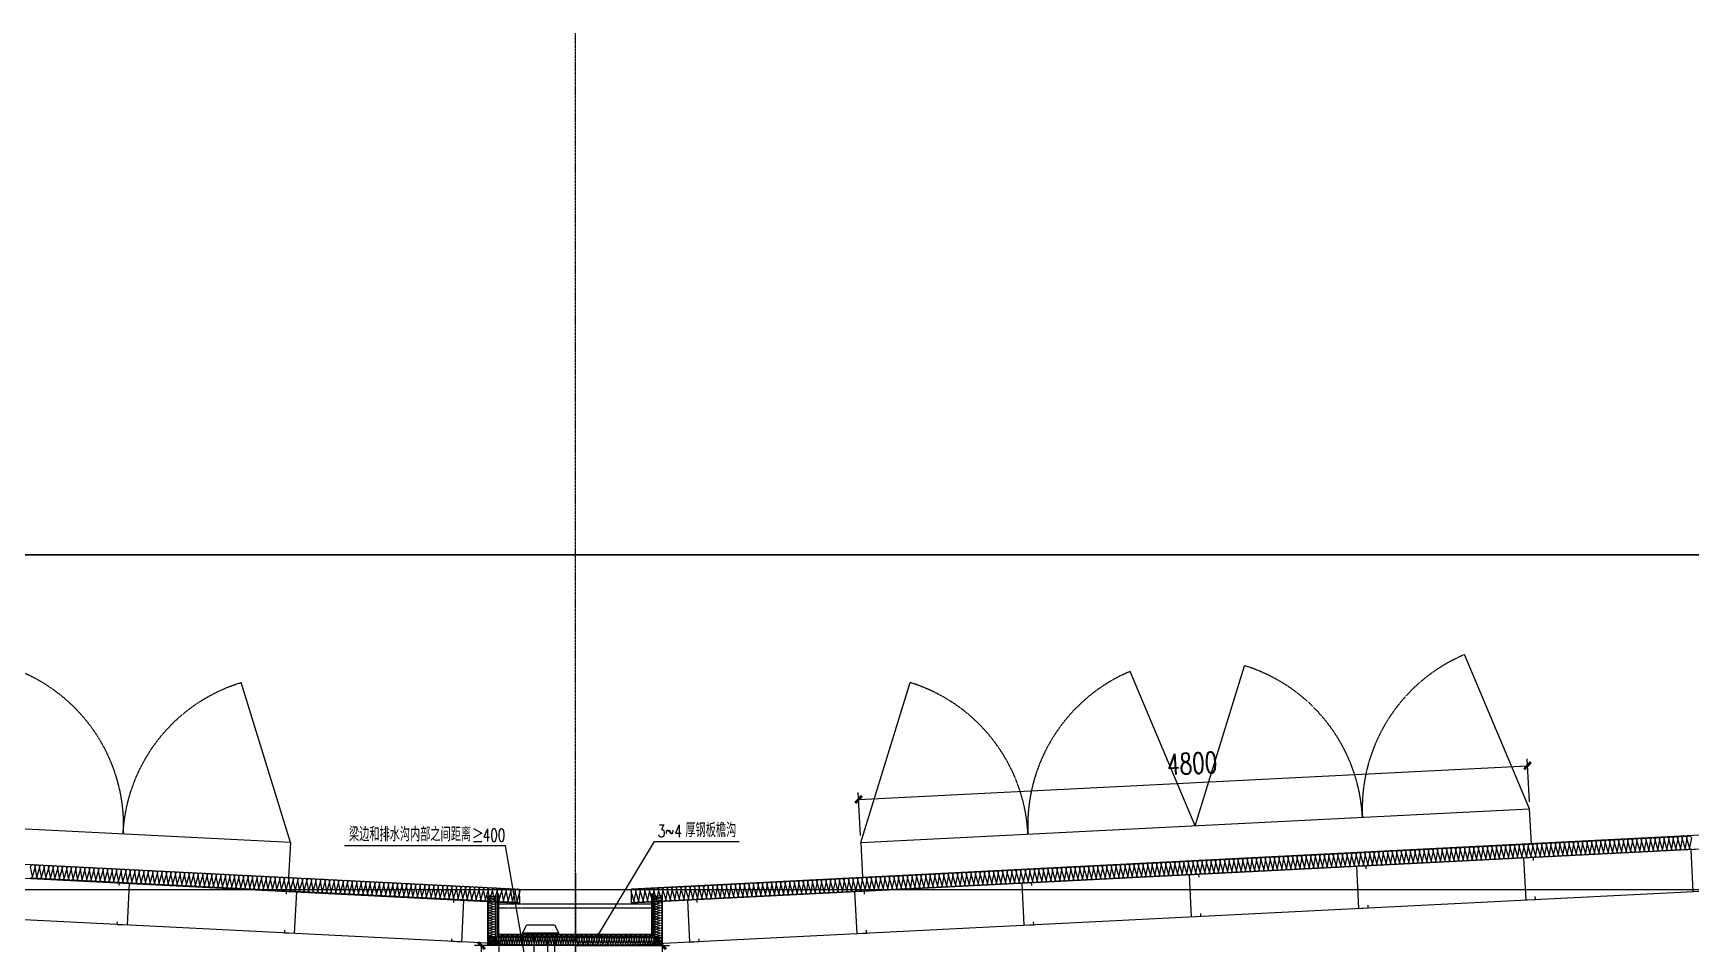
# Model space of a CAD drawing. Extents: x -1899985 to 1774885, y 556286 to 2175695.
# Drawn here: x -1706997 to -1695118, y 579970 to 586496 of the extents above; entities that cross this region are included whole.
import ezdxf

# ---------------------------------------------------------------- set-up
doc = ezdxf.new("R2010")
doc.units = 0
doc.header["$LTSCALE"] = 10
doc.header["$MEASUREMENT"] = 0
for name, pattern in [('20剖面图$0$__DASH', [0.35, 0.25, -0.1]), ('20剖面图$0$DASH', [0.35, 0.25, -0.1]), ('20剖面图$0$DOTE', [2.42, 2, -0.2, 0.02, -0.2])]:
    doc.linetypes.add(name, pattern=pattern)
doc.layers.get('Defpoints').update_dxf_attribs({"color": 210})
for name, color, linetype in [('20剖面图$0$A-AXIS-DOTE', 14, '20剖面图$0$DOTE'), ('20剖面图$0$A-AXIS-SYMB', 3, 'Continuous'), ('20剖面图$0$A-HATCH-2', 251, 'Continuous'), ('20剖面图$0$A-LIN-V', 9, 'Continuous'), ('20剖面图$0$AS-COLN', 6, 'Continuous'), ('20剖面图$0$DIM_SYMB', 3, 'Continuous'), ('20剖面图$0$PUB_TEXT', 7, 'Continuous'), ('20剖面图$0$建-尺寸', 3, 'Continuous'), ('A-LIN-V', 9, 'Continuous')]:
    doc.layers.add(name, color=color, linetype=linetype)
doc.styles.add('20剖面图$0$_TCH_DIM', font='SIMPLEX', dxfattribs={"bigfont": 'GBCBIG'})
doc.styles.add('20剖面图$0$_TCH_DIM_T3', font='SIMPLEX', dxfattribs={"width": 0.705882, "bigfont": 'GBCBIG'})
doc.styles.add('20剖面图$0$A-DIM_T3', font='SIMPLEX', dxfattribs={"width": 0.705882, "bigfont": 'GBCBIG'})
doc.dimstyles.new('20剖面图$0$_TCH_ARCH&&30', dxfattribs={"dimtxt": 89.25, "dimasz": 30, "dimexe": 30, "dimexo": 30, "dimgap": 37.875, "dimtad": 1, "dimdec": 0, "dimzin": 0, "dimdsep": 46, "dimtxsty": '20剖面图$0$_TCH_DIM_T3', "dimblk": '20剖面图$0$_ArchTick', "dimcen": 0.09, "dimclrt": 7, "dimazin": 2, "dimtfac": 1, "dimtdec": 0, "dimtix": 1, "dimtmove": 2, "dimatfit": 3, "dimfxl": 1, "dimtolj": 1, "dimtzin": 0, "dimarcsym": 0})
doc.dimstyles.new('20剖面图$0$A-DIM&&50', dxfattribs={"dimtxt": 148.75, "dimasz": 50, "dimexe": 50, "dimexo": 50, "dimgap": 63.125, "dimtad": 1, "dimdec": 0, "dimzin": 0, "dimdsep": 46, "dimtxsty": '20剖面图$0$A-DIM_T3', "dimblk": '20剖面图$0$_ArchTick', "dimcen": 0.09, "dimclrt": 7, "dimazin": 2, "dimtfac": 1, "dimtdec": 0, "dimtix": 1, "dimtmove": 2, "dimatfit": 3, "dimfxl": 1, "dimtolj": 1, "dimtzin": 0, "dimarcsym": 0})

# ---------------------------------------------------------------- blocks, each defined once
blk = doc.blocks.new('20剖面图$0$$LinePat$岩棉板')
at = {"color": 0}
for p, q in [((0, -17), (12, -67)), ((12, -67), (24, -17))]:
    blk.add_line(p, q, dxfattribs=at)
for points in [[(24, -1.5), (0, -1.5)], [(24, -84), (0, -84)]]:
    blk.add_lwpolyline(points)
for centre, start, end in [((12, -17), 0, 180), ((0, -67), 270, 0), ((24, -67), 180, 270)]:
    blk.add_arc(centre, 12, start, end, dxfattribs=at)
blk = doc.blocks.new('20剖面图$0$_ArchTick')
at = {"color": 0, "linetype": 'ByBlock', "const_width": 0.4}
blk.add_lwpolyline([(-0.5, -0.5), (0.5, 0.5)], dxfattribs=at)
blk = doc.blocks.new('*D572')
at = {"layer": '20剖面图$0$A-AXIS-SYMB', "color": 0, "lineweight": -2, "transparency": 16777216}
for p, q in [((1161224, -3405789), (1161224, -3406047)), ((1161624, -3405789), (1161624, -3406047)), ((1161224, -3406017), (1161624, -3406017))]:
    blk.add_line(p, q, dxfattribs=at)
at = {"layer": 'Defpoints', "color": 0, "transparency": 16777216}
for p in [(1161224, -3405759), (1161624, -3405759), (1161624, -3406017)]:
    blk.add_point(p, dxfattribs=at)
at = {"layer": '20剖面图$0$A-AXIS-SYMB', "color": 0, "lineweight": -2, "transparency": 16777216, "xscale": 30, "yscale": 30, "zscale": 30, "rotation": 180}
blk.add_blockref('20剖面图$0$_ArchTick', (1161224, -3406017), dxfattribs=at)
at = {"layer": '20剖面图$0$A-AXIS-SYMB', "color": 0, "lineweight": -2, "transparency": 16777216, "xscale": 30, "yscale": 30, "zscale": 30}
blk.add_blockref('20剖面图$0$_ArchTick', (1161624, -3406017), dxfattribs=at)
at = {"layer": '20剖面图$0$A-AXIS-SYMB', "color": 7, "transparency": 16777216, "insert": (1161424, -3405935), "char_height": 89.2, "attachment_point": 5, "style": '20剖面图$0$_TCH_DIM_T3'}
blk.add_mtext('\\A1;400', dxfattribs=at)
blk = doc.blocks.new('20剖面图$0$CURVEPATTERNLIB$SYSLIB$岩棉板')
at = {"color": 0}
for p, q in [((0, -17), (12, -67)), ((12, -67), (24, -17))]:
    blk.add_line(p, q, dxfattribs=at)
for centre, start, end in [((12, -17), 0, 180), ((0, -67), 270, 0), ((24, -67), 180, 270)]:
    blk.add_arc(centre, 12, start, end, dxfattribs=at)
blk = doc.blocks.new('*D553')
at = {"layer": '20剖面图$0$建-尺寸', "color": 0, "lineweight": -2, "transparency": 16777216}
for p, q in [((16150, 700), (15776, 700)), ((15826, 0), (15826, 700)), ((16150, 0), (15776, 0))]:
    blk.add_line(p, q, dxfattribs=at)
at = {"layer": 'Defpoints', "color": 0, "transparency": 16777216}
for p in [(15826, 700), (16200, 700), (16200, 0)]:
    blk.add_point(p, dxfattribs=at)
at = {"layer": '20剖面图$0$建-尺寸', "color": 0, "lineweight": -2, "transparency": 16777216, "xscale": 50, "yscale": 50, "zscale": 50}
for p, rotation in [((15826, 700), 90), ((15826, 0), 270)]:
    blk.add_blockref('20剖面图$0$_ArchTick', p, dxfattribs=dict(at, rotation=rotation))
at = {"layer": '20剖面图$0$建-尺寸', "color": 7, "transparency": 16777216, "insert": (15689, 350), "char_height": 148.8, "attachment_point": 5, "rotation": 90, "style": '20剖面图$0$A-DIM_T3'}
blk.add_mtext('\\A1;700', dxfattribs=at)
blk = doc.blocks.new('*D554')
at = {"layer": '20剖面图$0$建-尺寸', "color": 0, "lineweight": -2, "transparency": 16777216}
for p, q in [((300, 700), (674, 700)), ((624, 0), (624, 700)), ((300, 0), (674, 0))]:
    blk.add_line(p, q, dxfattribs=at)
at = {"layer": 'Defpoints', "color": 0, "transparency": 16777216}
for p in [(250, 700), (624, 700), (250, 0)]:
    blk.add_point(p, dxfattribs=at)
at = {"layer": '20剖面图$0$建-尺寸', "color": 0, "lineweight": -2, "transparency": 16777216, "xscale": 50, "yscale": 50, "zscale": 50}
for p, rotation in [((624, 700), 90), ((624, 0), 270)]:
    blk.add_blockref('20剖面图$0$_ArchTick', p, dxfattribs=dict(at, rotation=rotation))
at = {"layer": '20剖面图$0$建-尺寸', "color": 7, "transparency": 16777216, "insert": (486, 350), "char_height": 148.8, "attachment_point": 5, "rotation": 90, "style": '20剖面图$0$A-DIM_T3'}
blk.add_mtext('\\A1;700', dxfattribs=at)
blk = doc.blocks.new('*D594')
at = {"layer": '20剖面图$0$建-尺寸', "color": 0, "lineweight": -2, "transparency": 16777216}
for p, q in [((-1777489, 580881), (-1777474, 581190)), ((-1777476, 581140), (-1772682, 580899)), ((-1772695, 580640), (-1772680, 580949))]:
    blk.add_line(p, q, dxfattribs=at)
at = {"layer": 'Defpoints', "color": 0, "transparency": 16777216}
for p in [(-1777492, 580831), (-1772682, 580899), (-1772698, 580590)]:
    blk.add_point(p, dxfattribs=at)
at = {"layer": '20剖面图$0$建-尺寸', "color": 0, "lineweight": -2, "transparency": 16777216, "xscale": 50, "yscale": 50, "zscale": 50}
for p, rotation in [((-1777476, 581140), 177.1195904165195), ((-1772682, 580899), 357.1195904165195)]:
    blk.add_blockref('20剖面图$0$_ArchTick', p, dxfattribs=dict(at, rotation=rotation))
at = {"layer": '20剖面图$0$建-尺寸', "color": 7, "transparency": 16777216, "insert": (-1775072, 581157), "char_height": 148.8, "attachment_point": 5, "rotation": 357.1196, "style": '20剖面图$0$A-DIM_T3'}
blk.add_mtext('\\A1;4800', dxfattribs=at)
blk = doc.blocks.new('20剖面图$0$2342424242')
at = {"layer": '20剖面图$0$A-LIN-V'}
h = blk.add_hatch(dxfattribs=at)
h.set_pattern_fill('金属', color=256, scale=10)
h.set_pattern_definition([(45, (0, 0), (-17.67766953, 17.67766953), []), (45, (11.785, 0), (-17.67766953, 17.67766953), [])])
h.paths.add_polyline_path([(1161223.6, -3405469.3), (1161213.6, -3405469.3), (1161213.6, -3405769.3), (1162328.6, -3405769.3), (1162328.6, -3405469.3), (1162318.6, -3405469.3), (1162318.6, -3405759.3), (1161223.6, -3405759.3)])
at = {"layer": '20剖面图$0$A-AXIS-DOTE', "linetype": '20剖面图$0$__DASH', "ltscale": 2}
blk.add_line((1161773.6, -3405320), (1161773.6, -3406120), dxfattribs=at)
at = {"layer": '20剖面图$0$A-AXIS-SYMB', "color": 1}
for p, q in [((1161272.2, -3405123.4), (1160118.6, -3405123.4)), ((1161426.2, -3406012.6), (1161272.2, -3405123.4))]:
    blk.add_line(p, q, dxfattribs=at)
at = {"layer": '20剖面图$0$A-AXIS-SYMB'}
for p, q in [((1161938.6, -3405760), (1162340, -3405093.4)), ((1162340, -3405093.4), (1162945.1, -3405093.4)), ((1161515, -3406142.1), (1161317.7, -3406800.9)), ((1161317.7, -3406800.9), (1161026.4, -3406800.9))]:
    blk.add_line(p, q, dxfattribs=at)
at = {"layer": '20剖面图$0$A-AXIS-SYMB', "const_width": 12}
for points in [[(1161935.5, -3405765.1, 1), (1161941.7, -3405754.9, 1)], [(1161516.8, -3406136.3, 1), (1161513.3, -3406147.8, 1)]]:
    blk.add_lwpolyline(points, format="xyb", close=True, dxfattribs=at)
at = {"layer": '20剖面图$0$A-AXIS-SYMB', "color": 1, "const_width": 12}
blk.add_lwpolyline([(1161427.3, -3406018.5, 1), (1161425.2, -3406006.6, 1)], format="xyb", close=True, dxfattribs=at)
at = {"layer": '20剖面图$0$A-LIN-V'}
for points in [[(1161223.6, -3405469.3), (1161213.6, -3405469.3), (1161213.6, -3405769.3), (1162328.6, -3405769.3), (1162328.6, -3405469.3), (1162318.6, -3405469.3), (1162318.6, -3405469.3), (1162318.6, -3405469.3), (1162318.6, -3405759.3), (1161223.6, -3405759.3), (1161223.6, -3405469.3)], [(1161393.6, -3405749.3), (1161423.6, -3405690), (1161623.6, -3405690), (1161653.6, -3405749.3), (1161393.6, -3405749.3)], [(1161473.6, -3405749.3), (1161473.6, -3406142.1)], [(1161573.6, -3405749.3), (1161573.6, -3406142.1)]]:
    blk.add_lwpolyline(points, dxfattribs=at)
at = {"layer": '20剖面图$0$A-LIN-V', "linetype": '20剖面图$0$DASH', "ltscale": 0.3}
for points in [[(1162318.6, -3405540.9), (1161223.6, -3405540.9)], [(1162318.6, -3405570.9), (1161223.6, -3405570.9)]]:
    blk.add_lwpolyline(points, dxfattribs=at)
at = {"layer": '20剖面图$0$DIM_SYMB'}
blk.add_lwpolyline([(1161384.9, -3406142.1), (1161492.4, -3406142.1), (1161507.6, -3406100.1), (1161522.5, -3406184.1), (1161537.4, -3406142.1), (1161644.9, -3406142.1)], dxfattribs=at)
at = {"layer": '20剖面图$0$A-LIN-V', "yscale": 0.7272727272727273, "zscale": 0.7272727272727273}
for p, xscale, rotation in [((1161143.6, -3405479.3), -0.7499999999999999, 90), ((1161143.6, -3405497.3), -0.7499999999999999, 90), ((1161143.6, -3405515.3), -0.7499999999999999, 90), ((1161143.6, -3405533.3), -0.7499999999999999, 90), ((1162398.6, -3405479.3), 0.7499999999999999, 270), ((1162398.6, -3405497.3), 0.7499999999999999, 270), ((1162398.6, -3405515.3), 0.7499999999999999, 270), ((1162398.6, -3405533.3), 0.7499999999999999, 270), ((1161143.6, -3405551.3), -0.7499999999999999, 90), ((1161143.6, -3405569.3), -0.7499999999999999, 90), ((1161143.6, -3405587.3), -0.7499999999999999, 90), ((1161143.6, -3405605.3), -0.7499999999999999, 90), ((1161143.6, -3405623.3), -0.7499999999999999, 90), ((1161143.6, -3405641.3), -0.7499999999999999, 90), ((1161143.6, -3405659.3), -0.7499999999999999, 90), ((1162398.6, -3405551.3), 0.7499999999999999, 270), ((1162398.6, -3405569.3), 0.7499999999999999, 270), ((1162398.6, -3405587.3), 0.7499999999999999, 270), ((1162398.6, -3405605.3), 0.7499999999999999, 270), ((1162398.6, -3405623.3), 0.7499999999999999, 270), ((1162398.6, -3405641.3), 0.7499999999999999, 270), ((1162398.6, -3405659.3), 0.7499999999999999, 270), ((1161143.6, -3405839.3), -0.7291666728024547, 180), ((1161143.6, -3405677.3), -0.7499999999999999, 90), ((1161143.6, -3405695.3), -0.7499999999999999, 90), ((1161143.6, -3405713.3), -0.7499999999999999, 90), ((1161143.6, -3405731.3), -0.7499999999999999, 90), ((1161143.6, -3405749.3), -0.7499999999999999, 90), ((1161143.6, -3405767.3), -0.7499999999999999, 90), ((1161143.6, -3405785.3), -0.7499999999999999, 90), ((1161161.1, -3405839.3), -0.7291666728024547, 180), ((1161178.6, -3405839.3), -0.7291666728024547, 180), ((1161196.1, -3405839.3), -0.7291666728024547, 180), ((1161213.6, -3405839.3), -0.7291666728024547, 180), ((1161231.1, -3405839.3), -0.7291666728024547, 180), ((1161248.6, -3405839.3), -0.7291666728024547, 180), ((1161266.1, -3405839.3), -0.7291666728024547, 180), ((1161283.6, -3405839.3), -0.7291666728024547, 180), ((1161301.1, -3405839.3), -0.7291666728024547, 180), ((1161318.6, -3405839.3), -0.7291666728024547, 180), ((1161336.1, -3405839.3), -0.7291666728024547, 180), ((1161353.6, -3405839.3), -0.7291666728024547, 180), ((1161371.1, -3405839.3), -0.7291666728024547, 180), ((1161388.6, -3405839.3), -0.7291666728024547, 180), ((1161406.1, -3405839.3), -0.7291666728024547, 180), ((1161423.6, -3405839.3), -0.7291666728024547, 180), ((1161441.1, -3405839.3), -0.7291666728024547, 180), ((1161458.6, -3405839.3), -0.7291666728024547, 180), ((1161476.1, -3405839.3), -0.7291666728024547, 180), ((1161493.6, -3405839.3), -0.7291666728024547, 180), ((1161511.1, -3405839.3), -0.7291666728024547, 180), ((1161528.6, -3405839.3), -0.7291666728024547, 180), ((1161546.1, -3405839.3), -0.7291666728024547, 180), ((1161563.6, -3405839.3), -0.7291666728024547, 180), ((1161581.1, -3405839.3), -0.7291666728024547, 180), ((1161598.6, -3405839.3), -0.7291666728024547, 180), ((1161616.1, -3405839.3), -0.7291666728024547, 180), ((1161633.6, -3405839.3), -0.7291666728024547, 180), ((1161651.1, -3405839.3), -0.7291666728024547, 180), ((1161668.6, -3405839.3), -0.7291666728024547, 180), ((1161686.1, -3405839.3), -0.7291666728024547, 180), ((1161703.6, -3405839.3), -0.7291666728024547, 180), ((1161721.1, -3405839.3), -0.7291666728024547, 180), ((1161738.6, -3405839.3), -0.7291666728024547, 180), ((1161756.1, -3405839.3), -0.7291666728024547, 180), ((1161791.4, -3405839.3), 0.7440476145040953, 180), ((1161809.3, -3405839.3), 0.7440476145040953, 180), ((1161827.1, -3405839.3), 0.7440476145040953, 180), ((1161845, -3405839.3), 0.7440476145040953, 180), ((1161862.9, -3405839.3), 0.7440476145040953, 180), ((1161880.7, -3405839.3), 0.7440476145040953, 180), ((1161898.6, -3405839.3), 0.7440476145040953, 180), ((1161916.4, -3405839.3), 0.7440476145040953, 180), ((1161934.3, -3405839.3), 0.7440476145040953, 180), ((1161952.1, -3405839.3), 0.7440476145040953, 180), ((1161970, -3405839.3), 0.7440476145040953, 180), ((1161987.9, -3405839.3), 0.7440476145040953, 180), ((1162005.7, -3405839.3), 0.7440476145040953, 180), ((1162023.6, -3405839.3), 0.7440476145040953, 180), ((1162041.4, -3405839.3), 0.7440476145040953, 180), ((1162059.3, -3405839.3), 0.7440476145040953, 180), ((1162077.1, -3405839.3), 0.7440476145040953, 180), ((1162095, -3405839.3), 0.7440476145040953, 180), ((1162112.9, -3405839.3), 0.7440476145040953, 180), ((1162130.7, -3405839.3), 0.7440476145040953, 180), ((1162148.6, -3405839.3), 0.7440476145040953, 180), ((1162166.4, -3405839.3), 0.7440476145040953, 180), ((1162184.3, -3405839.3), 0.7440476145040953, 180), ((1162202.1, -3405839.3), 0.7440476145040953, 180), ((1162220, -3405839.3), 0.7440476145040953, 180), ((1162237.9, -3405839.3), 0.7440476145040953, 180), ((1162255.7, -3405839.3), 0.7440476145040953, 180), ((1162273.6, -3405839.3), 0.7440476145040953, 180), ((1162291.4, -3405839.3), 0.7440476145040953, 180), ((1162309.3, -3405839.3), 0.7440476145040953, 180), ((1162327.1, -3405839.3), 0.7440476145040953, 180), ((1162345, -3405839.3), 0.7440476145040953, 180), ((1162398.6, -3405677.3), 0.7499999999999999, 270), ((1162398.6, -3405695.3), 0.7499999999999999, 270), ((1162398.6, -3405713.3), 0.7499999999999999, 270), ((1162398.6, -3405731.3), 0.7499999999999999, 270), ((1162398.6, -3405749.3), 0.7499999999999999, 270), ((1162398.6, -3405767.3), 0.7499999999999999, 270), ((1162398.6, -3405785.3), 0.7499999999999999, 270), ((1162362.9, -3405839.3), 0.7440476145040953, 180), ((1162380.7, -3405839.3), 0.7440476145040953, 180), ((1162398.6, -3405839.3), 0.7440476145040953, 180), ((1161143.6, -3405803.3), -0.7499999999999999, 90), ((1161143.6, -3405821.3), -0.7499999999999999, 90), ((1162398.6, -3405803.3), 0.7499999999999999, 270), ((1162398.6, -3405821.3), 0.7499999999999999, 270)]:
    blk.add_blockref('20剖面图$0$$LinePat$岩棉板', p, dxfattribs=dict(at, xscale=xscale, rotation=rotation))
at = {"layer": '20剖面图$0$PUB_TEXT', "style": '20剖面图$0$_TCH_DIM'}
for s, height, p in [('厚钢板檐沟', 101.28, (1162560.7, -3405061.9)), ('梁边和排水沟内部之间距离≥', 101.277, (1160150.1, -3405091.9)), ('雨水管', 101.28, (1161057.9, -3406769.4))]:
    blk.add_text(s, height=height, dxfattribs=at).set_placement(p)
at = {"layer": '20剖面图$0$PUB_TEXT', "style": '20剖面图$0$_TCH_DIM', "width": 0.705882}
for s, p in [('400', (1161108.5, -3405091.9)), ('3~4', (1162362.7, -3405061.9))]:
    blk.add_text(s, height=89.25, dxfattribs=at).set_placement(p)
at = {"layer": '20剖面图$0$A-AXIS-SYMB', "color": 1}
dim = blk.add_aligned_dim(p1=(1161223.6, -3405759.3), p2=(1161623.6, -3405759.3), distance=-258, dimstyle='20剖面图$0$_TCH_ARCH&&30', dxfattribs=at)
dim.commit()
dim.dimension.update_dxf_attribs({"geometry": '*D572', "text_midpoint": (1161423.6, -3405934.8)})
blk = doc.blocks.new('20剖面图$0$G$C845E5159')
at = {"layer": '20剖面图$0$A-LIN-V', "color": 2}
for p in [(300, 700), (16200, 700)]:
    blk.add_line(p, (8250, 1100), dxfattribs=at)
at = {"layer": '20剖面图$0$A-LIN-V'}
for points in [[(6865.1, 1310.7), (6864.1, 1330.6), (6794.2, 1327.1), (6809.3, 1027.5), (6879.2, 1031), (6878.2, 1051)], [(8063.6, 1371), (8062.6, 1390.9), (7992.7, 1387.4), (8007.7, 1087.8), (8077.7, 1091.3), (8076.7, 1111.3)], [(4468.1, 1190.1), (4467.1, 1210), (4397.2, 1206.5), (4412.3, 906.9), (4482.2, 910.4), (4481.2, 930.4)], [(5666.6, 1250.4), (5665.6, 1270.3), (5595.7, 1266.8), (5610.8, 967.2), (5680.7, 970.7), (5679.7, 990.7)], [(2071.2, 1069.5), (2070.2, 1089.4), (2000.3, 1085.9), (2015.3, 786.3), (2085.2, 789.8), (2084.2, 809.8)], [(3269.7, 1129.8), (3268.6, 1149.7), (3198.7, 1146.2), (3213.8, 846.6), (3283.7, 850.1), (3282.7, 870.1)], [(13230.3, 1129.8), (13231.4, 1149.7), (13301.3, 1146.2), (13286.2, 846.6), (13216.3, 850.1), (13217.3, 870.1)], [(14428.8, 1069.5), (14429.8, 1089.4), (14499.7, 1085.9), (14484.7, 786.3), (14414.8, 789.8), (14415.8, 809.8)], [(872.7, 1009.2), (871.7, 1029.1), (801.8, 1025.6), (816.8, 726), (886.8, 729.5), (885.7, 749.5)], [(15627.3, 1009.2), (15628.3, 1029.1), (15698.2, 1025.6), (15683.2, 726), (15613.2, 729.5), (15614.3, 749.5)]]:
    blk.add_lwpolyline(points, dxfattribs=at)
at = {"layer": '20剖面图$0$AS-COLN'}
for p, q in [((8250, 1500.5), (401.1, 1105.6)), ((8250, 1500.5), (16098.9, 1105.6)), ((8250, 1400.4), (400.1, 1005.4)), ((8250, 1400.4), (16099.9, 1005.4)), ((400.1, 1005.4), (401.1, 1105.6)), ((16099.9, 1005.4), (16098.9, 1105.6))]:
    blk.add_line(p, q, dxfattribs=at)
at = {"layer": '20剖面图$0$A-HATCH-2', "xscale": -1.354458951392196, "yscale": 1.351351351351351, "zscale": 1.351351351351351}
for p, rotation in [((6761.5, 1432.6), 2.88037755284905), ((6794, 1434.3), 2.88037755284905), ((6826.4, 1435.9), 2.88037755284905), ((6858.9, 1437.5), 2.88037755284905), ((6891.3, 1439.2), 2.88037755284905), ((6923.8, 1440.8), 2.88037755284905), ((6956.3, 1442.4), 2.88037755284905), ((6988.7, 1444.1), 2.88037755284905), ((7021.2, 1445.7), 2.88037755284905), ((7053.7, 1447.3), 2.88037755284905), ((7086.1, 1449), 2.88037755284905), ((7118.6, 1450.6), 2.88037755284905), ((7151.1, 1452.2), 2.88037755284905), ((7183.5, 1453.9), 2.88037755284905), ((7216, 1455.5), 2.88037755284905), ((7248.5, 1457.1), 2.88037755284905), ((7280.9, 1458.8), 2.88037755284905), ((7313.4, 1460.4), 2.88037755284905), ((7345.9, 1462), 2.88037755284905), ((7378.3, 1463.7), 2.88037755284905), ((7410.8, 1465.3), 2.88037755284905), ((7443.3, 1466.9), 2.88037755284905), ((7475.7, 1468.6), 2.88037755284905), ((7508.2, 1470.2), 2.88037755284905), ((7540.7, 1471.8), 2.88037755284905), ((7573.1, 1473.5), 2.88037755284905), ((7605.6, 1475.1), 2.88037755284905), ((7638.1, 1476.7), 2.88037755284905), ((7670.5, 1478.4), 2.88037755284905), ((7703, 1480), 2.88037755284905), ((7735.5, 1481.6), 2.88037755284905), ((7767.9, 1483.3), 2.88037755284905), ((7800.4, 1484.9), 2.88037755284905), ((7832.9, 1486.5), 2.88037755284905), ((7865.3, 1488.2), 2.88037755284905), ((7897.8, 1489.8), 2.88037755284905), ((7930.3, 1491.4), 2.88037755284905), ((7962.7, 1493.1), 2.88037755284905), ((7995.2, 1494.7), 2.88037755284905), ((4423.9, 1315), 2.88037755284905), ((4456.4, 1316.6), 2.88037755284905), ((4488.9, 1318.3), 2.88037755284905), ((4521.3, 1319.9), 2.88037755284905), ((4553.8, 1321.5), 2.88037755284905), ((4586.3, 1323.2), 2.88037755284905), ((4618.7, 1324.8), 2.88037755284905), ((4651.2, 1326.4), 2.88037755284905), ((4683.7, 1328.1), 2.88037755284905), ((4716.1, 1329.7), 2.88037755284905), ((4748.6, 1331.3), 2.88037755284905), ((4781.1, 1333), 2.88037755284905), ((4813.5, 1334.6), 2.88037755284905), ((4846, 1336.2), 2.88037755284905), ((4878.5, 1337.9), 2.88037755284905), ((4910.9, 1339.5), 2.88037755284905), ((4943.4, 1341.1), 2.88037755284905), ((4975.9, 1342.8), 2.88037755284905), ((5008.3, 1344.4), 2.88037755284905), ((5040.8, 1346), 2.88037755284905), ((5073.3, 1347.7), 2.88037755284905), ((5105.7, 1349.3), 2.88037755284905), ((5138.2, 1350.9), 2.88037755284905), ((5170.7, 1352.6), 2.88037755284905), ((5203.1, 1354.2), 2.88037755284905), ((5235.6, 1355.8), 2.88037755284905), ((5268.1, 1357.5), 2.88037755284905), ((5300.5, 1359.1), 2.88037755284905), ((5333, 1360.7), 2.88037755284905), ((5365.4, 1362.4), 2.88037755284905), ((5397.9, 1364), 2.88037755284905), ((5430.4, 1365.6), 2.88037755284905), ((5462.8, 1367.3), 2.88037755284905), ((5495.3, 1368.9), 2.88037755284905), ((5527.8, 1370.5), 2.88037755284905), ((5560.2, 1372.2), 2.88037755284905), ((5592.7, 1373.8), 2.88037755284905), ((5625.2, 1375.4), 2.88037755284905), ((5657.6, 1377.1), 2.88037755284905), ((5690.1, 1378.7), 2.88037755284905), ((5722.6, 1380.3), 2.88037755284905), ((5755, 1382), 2.88037755284905), ((5787.5, 1383.6), 2.88037755284905), ((5820, 1385.2), 2.88037755284905), ((5852.4, 1386.9), 2.88037755284905), ((5884.9, 1388.5), 2.88037755284905), ((5917.4, 1390.1), 2.88037755284905), ((5949.8, 1391.8), 2.88037755284905), ((5982.3, 1393.4), 2.88037755284905), ((6014.8, 1395.1), 2.88037755284905), ((6047.2, 1396.7), 2.88037755284905), ((6079.7, 1398.3), 2.88037755284905), ((6112.2, 1400), 2.88037755284905), ((6144.6, 1401.6), 2.88037755284905), ((6177.1, 1403.2), 2.88037755284905), ((6209.6, 1404.9), 2.88037755284905), ((6242, 1406.5), 2.88037755284905), ((6274.5, 1408.1), 2.88037755284905), ((6307, 1409.8), 2.88037755284905), ((6339.4, 1411.4), 2.88037755284905), ((6371.9, 1413), 2.88037755284905), ((6404.4, 1414.7), 2.88037755284905), ((6436.8, 1416.3), 2.88037755284905), ((6469.3, 1417.9), 2.88037755284905), ((6501.8, 1419.6), 2.88037755284905), ((6534.2, 1421.2), 2.88037755284905), ((6566.7, 1422.8), 2.88037755284905), ((6599.2, 1424.5), 2.88037755284905), ((6631.6, 1426.1), 2.88037755284905), ((6664.1, 1427.7), 2.88037755284905), ((6696.6, 1429.4), 2.88037755284905), ((6729, 1431), 2.88037755284905), ((2053.9, 1195.8), 2.88037755284905), ((2086.4, 1197.4), 2.88037755284905), ((2118.9, 1199), 2.88037755284905), ((2151.3, 1200.7), 2.88037755284905), ((2183.8, 1202.3), 2.88037755284905), ((2216.3, 1203.9), 2.88037755284905), ((2248.7, 1205.6), 2.88037755284905), ((2281.2, 1207.2), 2.88037755284905), ((2313.6, 1208.8), 2.88037755284905), ((2346.1, 1210.5), 2.88037755284905), ((2378.6, 1212.1), 2.88037755284905), ((2411, 1213.7), 2.88037755284905), ((2443.5, 1215.4), 2.88037755284905), ((2476, 1217), 2.88037755284905), ((2508.4, 1218.6), 2.88037755284905), ((2540.9, 1220.3), 2.88037755284905), ((2573.4, 1221.9), 2.88037755284905), ((2605.8, 1223.5), 2.88037755284905), ((2638.3, 1225.2), 2.88037755284905), ((2670.8, 1226.8), 2.88037755284905), ((2703.2, 1228.4), 2.88037755284905), ((2735.7, 1230.1), 2.88037755284905), ((2768.2, 1231.7), 2.88037755284905), ((2800.6, 1233.3), 2.88037755284905), ((2833.1, 1235), 2.88037755284905), ((2865.6, 1236.6), 2.88037755284905), ((2898, 1238.2), 2.88037755284905), ((2930.5, 1239.9), 2.88037755284905), ((2963, 1241.5), 2.88037755284905), ((2995.4, 1243.1), 2.88037755284905), ((3027.9, 1244.8), 2.88037755284905), ((3060.4, 1246.4), 2.88037755284905), ((3092.8, 1248), 2.88037755284905), ((3125.3, 1249.7), 2.88037755284905), ((3157.8, 1251.3), 2.88037755284905), ((3190.2, 1252.9), 2.88037755284905), ((3222.7, 1254.6), 2.88037755284905), ((3255.2, 1256.2), 2.88037755284905), ((3287.6, 1257.8), 2.88037755284905), ((3320.1, 1259.5), 2.88037755284905), ((3352.6, 1261.1), 2.88037755284905), ((3385, 1262.7), 2.88037755284905), ((3417.5, 1264.4), 2.88037755284905), ((3450, 1266), 2.88037755284905), ((3482.4, 1267.6), 2.88037755284905), ((3514.9, 1269.3), 2.88037755284905), ((3547.4, 1270.9), 2.88037755284905), ((3579.8, 1272.5), 2.88037755284905), ((3612.3, 1274.2), 2.88037755284905), ((3644.8, 1275.8), 2.88037755284905), ((3677.2, 1277.4), 2.88037755284905), ((3709.7, 1279.1), 2.88037755284905), ((3742.2, 1280.7), 2.88037755284905), ((3774.6, 1282.3), 2.88037755284905), ((3807.1, 1284), 2.88037755284905), ((3839.5, 1285.6), 2.88037755284905), ((3872, 1287.2), 2.88037755284905), ((3904.5, 1288.9), 2.88037755284905), ((3936.9, 1290.5), 2.88037755284905), ((3969.4, 1292.1), 2.88037755284905), ((4001.9, 1293.8), 2.88037755284905), ((4034.3, 1295.4), 2.88037755284905), ((4066.8, 1297), 2.88037755284905), ((4099.3, 1298.7), 2.88037755284905), ((4131.7, 1300.3), 2.88037755284905), ((4164.2, 1301.9), 2.88037755284905), ((4196.7, 1303.6), 2.88037755284905), ((4229.1, 1305.2), 2.88037755284905), ((4261.6, 1306.8), 2.88037755284905), ((4294.1, 1308.5), 2.88037755284905), ((4326.5, 1310.1), 2.88037755284905), ((4359, 1311.7), 2.88037755284905), ((4391.5, 1313.4), 2.88037755284905), ((12628, 1287.2), 357.1196224471509), ((12660.5, 1285.6), 357.1196224471509), ((12692.9, 1284), 357.1196224471509), ((12725.4, 1282.3), 357.1196224471509), ((12757.8, 1280.7), 357.1196224471509), ((12790.3, 1279.1), 357.1196224471509), ((12822.8, 1277.4), 357.1196224471509), ((12855.2, 1275.8), 357.1196224471509), ((12887.7, 1274.2), 357.1196224471509), ((12920.2, 1272.5), 357.1196224471509), ((12952.6, 1270.9), 357.1196224471509), ((12985.1, 1269.3), 357.1196224471509), ((13017.6, 1267.6), 357.1196224471509), ((13050, 1266), 357.1196224471509), ((13082.5, 1264.4), 357.1196224471509), ((13115, 1262.7), 357.1196224471509), ((13147.4, 1261.1), 357.1196224471509), ((13179.9, 1259.5), 357.1196224471509), ((13212.4, 1257.8), 357.1196224471509), ((13244.8, 1256.2), 357.1196224471509), ((13277.3, 1254.6), 357.1196224471509), ((13309.8, 1252.9), 357.1196224471509), ((13342.2, 1251.3), 357.1196224471509), ((13374.7, 1249.7), 357.1196224471509), ((13407.2, 1248), 357.1196224471509), ((13439.6, 1246.4), 357.1196224471509), ((13472.1, 1244.8), 357.1196224471509), ((13504.6, 1243.1), 357.1196224471509), ((13537, 1241.5), 357.1196224471509), ((13569.5, 1239.9), 357.1196224471509), ((13602, 1238.2), 357.1196224471509), ((13634.4, 1236.6), 357.1196224471509), ((13666.9, 1235), 357.1196224471509), ((13699.4, 1233.3), 357.1196224471509), ((13731.8, 1231.7), 357.1196224471509), ((13764.3, 1230.1), 357.1196224471509), ((13796.8, 1228.4), 357.1196224471509), ((13829.2, 1226.8), 357.1196224471509), ((13861.7, 1225.2), 357.1196224471509), ((13894.2, 1223.5), 357.1196224471509), ((13926.6, 1221.9), 357.1196224471509), ((13959.1, 1220.3), 357.1196224471509), ((13991.6, 1218.6), 357.1196224471509), ((14024, 1217), 357.1196224471509), ((14056.5, 1215.4), 357.1196224471509), ((14089, 1213.7), 357.1196224471509), ((14121.4, 1212.1), 357.1196224471509), ((14153.9, 1210.5), 357.1196224471509), ((14186.4, 1208.8), 357.1196224471509), ((14218.8, 1207.2), 357.1196224471509), ((14251.3, 1205.6), 357.1196224471509), ((14283.7, 1203.9), 357.1196224471509), ((14316.2, 1202.3), 357.1196224471509), ((14348.7, 1200.7), 357.1196224471509), ((14381.1, 1199), 357.1196224471509), ((14413.6, 1197.4), 357.1196224471509), ((14446.1, 1195.8), 357.1196224471509), ((14478.5, 1194.1), 357.1196224471509), ((430.6, 1114.1), 2.88037755284905), ((463.1, 1115.7), 2.88037755284905), ((495.6, 1117.4), 2.88037755284905), ((528, 1119), 2.88037755284905), ((560.5, 1120.6), 2.88037755284905), ((593, 1122.3), 2.88037755284905), ((625.4, 1123.9), 2.88037755284905), ((657.9, 1125.5), 2.88037755284905), ((690.4, 1127.2), 2.88037755284905), ((722.8, 1128.8), 2.88037755284905), ((755.3, 1130.4), 2.88037755284905), ((787.8, 1132.1), 2.88037755284905), ((820.2, 1133.7), 2.88037755284905), ((852.7, 1135.3), 2.88037755284905), ((885.1, 1137), 2.88037755284905), ((917.6, 1138.6), 2.88037755284905), ((950.1, 1140.2), 2.88037755284905), ((982.5, 1141.9), 2.88037755284905), ((1015, 1143.5), 2.88037755284905), ((1047.5, 1145.1), 2.88037755284905), ((1079.9, 1146.8), 2.88037755284905), ((1112.4, 1148.4), 2.88037755284905), ((1144.9, 1150), 2.88037755284905), ((1177.3, 1151.7), 2.88037755284905), ((1209.8, 1153.3), 2.88037755284905), ((1242.3, 1154.9), 2.88037755284905), ((1274.7, 1156.6), 2.88037755284905), ((1307.2, 1158.2), 2.88037755284905), ((1339.7, 1159.8), 2.88037755284905), ((1372.1, 1161.5), 2.88037755284905), ((1404.6, 1163.1), 2.88037755284905), ((1437.1, 1164.7), 2.88037755284905), ((1469.5, 1166.4), 2.88037755284905), ((1502, 1168), 2.88037755284905), ((1534.5, 1169.6), 2.88037755284905), ((1566.9, 1171.3), 2.88037755284905), ((1599.4, 1172.9), 2.88037755284905), ((1631.9, 1174.5), 2.88037755284905), ((1664.3, 1176.2), 2.88037755284905), ((1696.8, 1177.8), 2.88037755284905), ((1729.3, 1179.4), 2.88037755284905), ((1761.7, 1181.1), 2.88037755284905), ((1794.2, 1182.7), 2.88037755284905), ((1826.7, 1184.3), 2.88037755284905), ((1859.1, 1186), 2.88037755284905), ((1891.6, 1187.6), 2.88037755284905), ((1924.1, 1189.2), 2.88037755284905), ((1956.5, 1190.9), 2.88037755284905), ((1989, 1192.5), 2.88037755284905), ((2021.5, 1194.1), 2.88037755284905), ((14511, 1192.5), 357.1196224471509), ((14543.5, 1190.9), 357.1196224471509), ((14575.9, 1189.2), 357.1196224471509), ((14608.4, 1187.6), 357.1196224471509), ((14640.9, 1186), 357.1196224471509), ((14673.3, 1184.3), 357.1196224471509), ((14705.8, 1182.7), 357.1196224471509), ((14738.3, 1181.1), 357.1196224471509), ((14770.7, 1179.4), 357.1196224471509), ((14803.2, 1177.8), 357.1196224471509), ((14835.7, 1176.2), 357.1196224471509), ((14868.1, 1174.5), 357.1196224471509), ((14900.6, 1172.9), 357.1196224471509), ((14933.1, 1171.3), 357.1196224471509), ((14965.5, 1169.6), 357.1196224471509), ((14998, 1168), 357.1196224471509), ((15030.5, 1166.4), 357.1196224471509), ((15062.9, 1164.7), 357.1196224471509), ((15095.4, 1163.1), 357.1196224471509), ((15127.9, 1161.5), 357.1196224471509), ((15160.3, 1159.8), 357.1196224471509), ((15192.8, 1158.2), 357.1196224471509), ((15225.3, 1156.6), 357.1196224471509), ((15257.7, 1154.9), 357.1196224471509), ((15290.2, 1153.3), 357.1196224471509), ((15322.7, 1151.7), 357.1196224471509), ((15355.1, 1150), 357.1196224471509), ((15387.6, 1148.4), 357.1196224471509), ((15420.1, 1146.8), 357.1196224471509), ((15452.5, 1145.1), 357.1196224471509), ((15485, 1143.5), 357.1196224471509), ((15517.5, 1141.9), 357.1196224471509), ((15549.9, 1140.2), 357.1196224471509), ((15582.4, 1138.6), 357.1196224471509), ((15614.9, 1137), 357.1196224471509), ((15647.3, 1135.3), 357.1196224471509), ((15679.8, 1133.7), 357.1196224471509), ((15712.3, 1132.1), 357.1196224471509), ((15744.7, 1130.4), 357.1196224471509), ((15777.2, 1128.8), 357.1196224471509), ((15809.6, 1127.2), 357.1196224471509), ((15842.1, 1125.5), 357.1196224471509), ((15874.6, 1123.9), 357.1196224471509), ((15907, 1122.3), 357.1196224471509), ((15939.5, 1120.6), 357.1196224471509), ((15972, 1119), 357.1196224471509), ((16004.4, 1117.4), 357.1196224471509), ((16036.9, 1115.7), 357.1196224471509), ((16069.4, 1114.1), 357.1196224471509), ((16101.8, 1112.5), 357.1196224471509)]:
    blk.add_blockref('20剖面图$0$CURVEPATTERNLIB$SYSLIB$岩棉板', p, dxfattribs=dict(at, rotation=rotation))
at = {"layer": '20剖面图$0$A-LIN-V'}
blk.add_blockref('20剖面图$0$2342424242', (-1161773.6, 3406539.3), dxfattribs=at)
at = {"layer": '20剖面图$0$建-尺寸'}
for p1, p2, distance, picture, middle in [((250, 0), (250, 700), -373.8, '*D554', (486.3, 350)), ((16200, 0), (16200, 700), 373.8, '*D553', (15688.7, 350))]:
    dim = blk.add_aligned_dim(p1=p1, p2=p2, distance=distance, dimstyle='20剖面图$0$A-DIM&&50', dxfattribs=at)
    dim.commit()
    dim.dimension.update_dxf_attribs({"geometry": picture, "text_midpoint": middle})
blk = doc.blocks.new('20剖面图$0$1231534634654')
at = {"layer": '20剖面图$0$A-LIN-V'}
blk.add_line((-1777491.8, 580830.9), (-1777504.3, 580581.2), dxfattribs=at)
for points in [[(-1777491.8, 580830.9), (-1777025.2, 581936.5)], [(-1775094.8, 580710.3), (-1775448, 581857.1)], [(-1775094.8, 580710.3), (-1774628.2, 581815.9)], [(-1772697.8, 580589.7), (-1773051.1, 581736.5)], [(-1777491.8, 580830.9), (-1772697.8, 580589.7)], [(-1772710.4, 580340), (-1772697.8, 580589.7)]]:
    blk.add_lwpolyline(points, dxfattribs=at)
at = {"layer": '20剖面图$0$A-LIN-V', "linetype": '20剖面图$0$DASH'}
for centre, start, end in [((-1777491.8, 580830.9), 357.11957, 67.11959), ((-1775094.8, 580710.3), 107.11959, 177.11961), ((-1775094.8, 580710.3), 357.11957, 67.11959), ((-1772697.8, 580589.7), 107.11959, 177.11961)]:
    blk.add_arc(centre, 1200, start, end, dxfattribs=at)
at = {"layer": '20剖面图$0$建-尺寸'}
dim = blk.add_aligned_dim(p1=(-1777491.8, 580830.9), p2=(-1772697.8, 580589.7), distance=310, dimstyle='20剖面图$0$A-DIM&&50', dxfattribs=at)
dim.commit()
dim.dimension.update_dxf_attribs({"geometry": '*D594', "text_midpoint": (-1775072.3, 581157.2)})
blk = doc.blocks.new('20剖面图$0$42432')
at = {"layer": '20剖面图$0$A-LIN-V', "rotation": 5.760755105663479}
blk.add_blockref('20剖面图$0$1231534634654', (125749, 181214), dxfattribs=at)
at = {"layer": '20剖面图$0$A-LIN-V', "xscale": -1, "rotation": 354.2392448943365}
blk.add_blockref('20剖面图$0$1231534634654', (-3515470, 181214), dxfattribs=at)
blk = doc.blocks.new('20剖面图')
at = {"layer": '20剖面图$0$A-AXIS-DOTE'}
blk.add_line((-1703110.4, 562650.6), (-1703110.4, 586495.8), dxfattribs=at)
at = {"layer": '20剖面图$0$A-AXIS-DOTE', "linetype": '20剖面图$0$__DASH', "ltscale": 2}
for p, q in [((-1669050, 582757.5), (-1785568.2, 582757.5)), ((-1669330, 580357.5), (-1785568.2, 580357.5))]:
    blk.add_line(p, q, dxfattribs=at)
at = {"layer": '20剖面图$0$A-LIN-V'}
blk.add_line((-1780031.1, 582757.5), (-1669710.4, 582757.5), dxfattribs=at)
for name, p in [('20剖面图$0$G$C845E5159', (-1719610.4, 579257.5)), ('20剖面图$0$G$C845E5159', (-1703110.4, 579257.5)), ('20剖面图$0$42432', (-16500, 0)), ('20剖面图$0$42432', (0, 0))]:
    blk.add_blockref(name, p, dxfattribs=at)

msp = doc.modelspace()

# ---------------------------------------------------------------- block references
at = {"layer": 'A-LIN-V'}
msp.add_blockref('20剖面图', (0, 0), dxfattribs=at)

doc.saveas('drawing.dxf')
